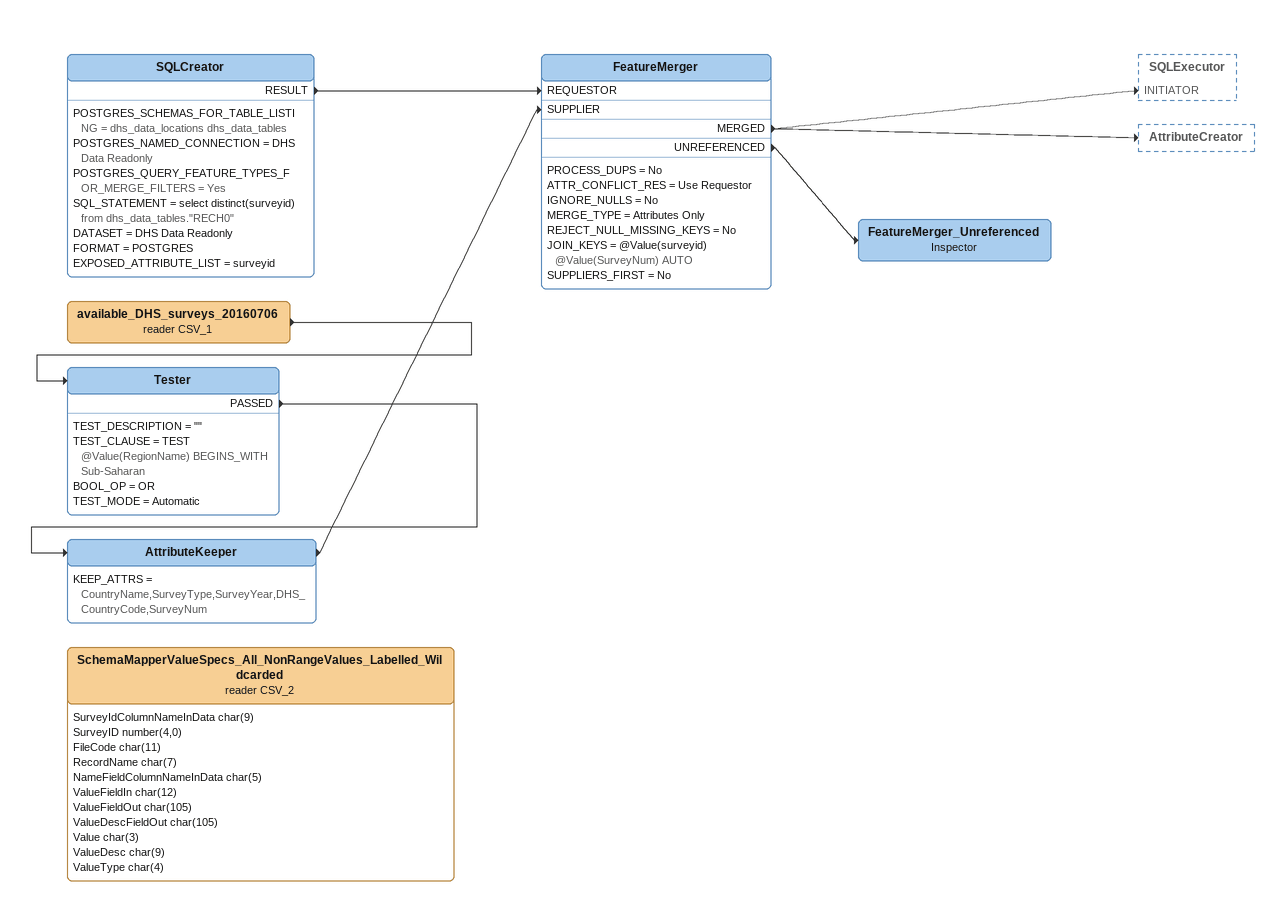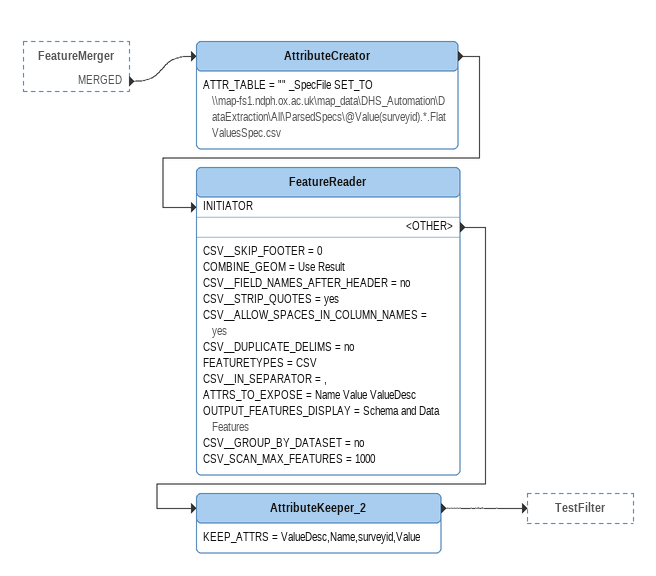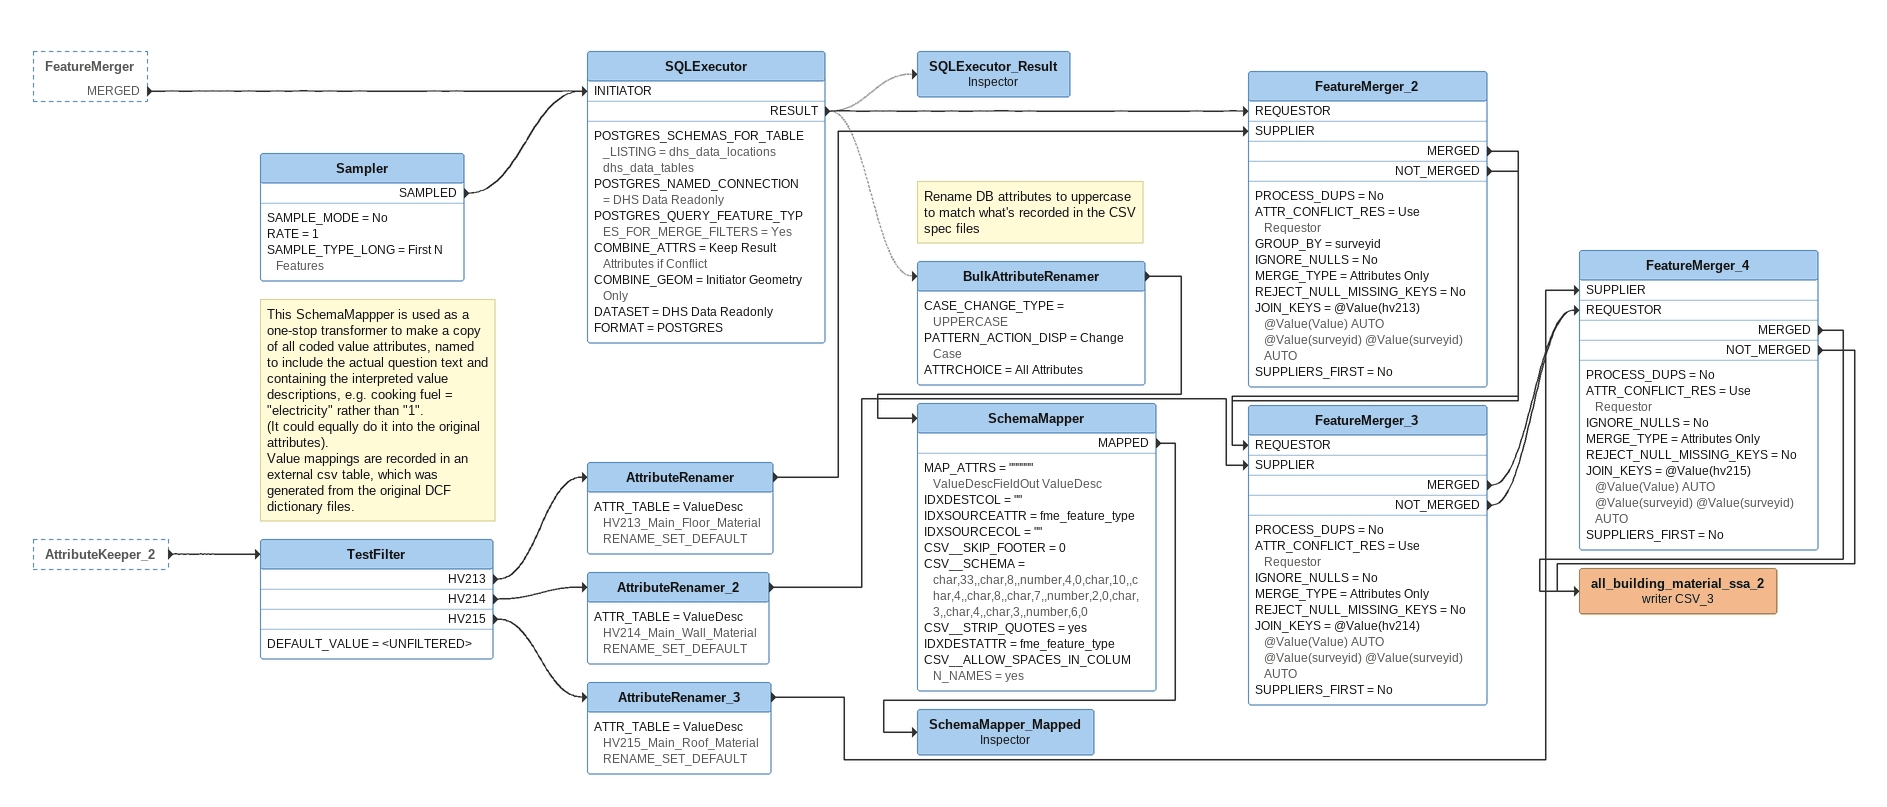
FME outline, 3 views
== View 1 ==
SchemaMapperValueSpecs_All_NonRangeValues_Labelled_Wildcarded (reader CSV_2)
    attributes: SurveyIdColumnNameInData char(9), SurveyID number(4,0), FileCode char(11), RecordName char(7), NameFieldColumnNameInData char(5), ValueFieldIn char(12), ValueFieldOut char(105), ValueDescFieldOut char(105), Value char(3), ValueDesc char(9), ValueType char(4)
SQLCreator
    POSTGRES_SCHEMAS_FOR_TABLE_LISTING = dhs_data_locations dhs_data_tables
    POSTGRES_NAMED_CONNECTION = DHS Data Readonly
    POSTGRES_QUERY_FEATURE_TYPES_FOR_MERGE_FILTERS = Yes
    SQL_STATEMENT = select distinct(surveyid) from dhs_data_tables."RECH0"
    DATASET = DHS Data Readonly
    FORMAT = POSTGRES
    EXPOSED_ATTRIBUTE_LIST = surveyid
    RESULT -> FeatureMerger [REQUESTOR]
available_DHS_surveys_20160706 (reader CSV_1)
    -> Tester
Tester
    TEST_DESCRIPTION = ""
    TEST_CLAUSE = TEST @Value(RegionName) BEGINS_WITH Sub-Saharan
    BOOL_OP = OR
    TEST_MODE = Automatic
    PASSED -> AttributeKeeper
AttributeKeeper
    KEEP_ATTRS = CountryName,SurveyType,SurveyYear,DHS_CountryCode,SurveyNum
    -> FeatureMerger [SUPPLIER]
FeatureMerger
    PROCESS_DUPS = No
    ATTR_CONFLICT_RES = Use Requestor
    IGNORE_NULLS = No
    MERGE_TYPE = Attributes Only
    REJECT_NULL_MISSING_KEYS = No
    JOIN_KEYS = @Value(surveyid) @Value(SurveyNum) AUTO
    SUPPLIERS_FIRST = No
    MERGED -> SQLExecutor [INITIATOR]
    MERGED -> AttributeCreator
    UNREFERENCED -> FeatureMerger_Unreferenced
FeatureMerger_Unreferenced: Inspector

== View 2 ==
FeatureMerger [outside]
    MERGED -> AttributeCreator
AttributeCreator
    ATTR_TABLE = "" _SpecFile SET_TO \\map-fs1.ndph.ox.ac.uk\map_data\DHS_Automation\DataExtraction\All\ParsedSpecs\@Value(surveyid).*.FlatValuesSpec.csv
    -> FeatureReader [INITIATOR]
FeatureReader
    CSV__SKIP_FOOTER = 0
    COMBINE_GEOM = Use Result
    CSV__FIELD_NAMES_AFTER_HEADER = no
    CSV__STRIP_QUOTES = yes
    CSV__ALLOW_SPACES_IN_COLUMN_NAMES = yes
    CSV__DUPLICATE_DELIMS = no
    FEATURETYPES = CSV
    CSV__IN_SEPARATOR = ,
    ATTRS_TO_EXPOSE = Name Value ValueDesc
    OUTPUT_FEATURES_DISPLAY = Schema and Data Features
    CSV__GROUP_BY_DATASET = no
    CSV_SCAN_MAX_FEATURES = 1000
    <OTHER> -> AttributeKeeper_2
AttributeKeeper_2
    KEEP_ATTRS = ValueDesc,Name,surveyid,Value
    -> TestFilter

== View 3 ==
FeatureMerger [outside]
    MERGED -> SQLExecutor [INITIATOR]
AttributeKeeper_2 [outside]
    -> TestFilter
TestFilter
    DEFAULT_VALUE = <UNFILTERED>
    HV213 -> AttributeRenamer
    HV214 -> AttributeRenamer_2
    HV215 -> AttributeRenamer_3
AttributeRenamer
    ATTR_TABLE = ValueDesc HV213_Main_Floor_Material RENAME_SET_DEFAULT
    -> FeatureMerger_2 [SUPPLIER]
AttributeRenamer_2
    ATTR_TABLE = ValueDesc HV214_Main_Wall_Material RENAME_SET_DEFAULT
    -> FeatureMerger_3 [SUPPLIER]
AttributeRenamer_3
    ATTR_TABLE = ValueDesc HV215_Main_Roof_Material RENAME_SET_DEFAULT
    -> FeatureMerger_4 [SUPPLIER]
Sampler
    SAMPLE_MODE = No
    RATE = 1
    SAMPLE_TYPE_LONG = First N Features
    SAMPLED -> SQLExecutor [INITIATOR]
SQLExecutor
    POSTGRES_SCHEMAS_FOR_TABLE_LISTING = dhs_data_locations dhs_data_tables
    POSTGRES_NAMED_CONNECTION = DHS Data Readonly
    POSTGRES_QUERY_FEATURE_TYPES_FOR_MERGE_FILTERS = Yes
    COMBINE_ATTRS = Keep Result Attributes if Conflict
    COMBINE_GEOM = Initiator Geometry Only
    DATASET = DHS Data Readonly
    FORMAT = POSTGRES
    RESULT -> SQLExecutor_Result [off]
    RESULT -> BulkAttributeRenamer [off]
    RESULT -> FeatureMerger_2 [REQUESTOR]
SQLExecutor_Result: Inspector
FeatureMerger_2
    PROCESS_DUPS = No
    ATTR_CONFLICT_RES = Use Requestor
    GROUP_BY = surveyid
    IGNORE_NULLS = No
    MERGE_TYPE = Attributes Only
    REJECT_NULL_MISSING_KEYS = No
    JOIN_KEYS = @Value(hv213) @Value(Value) AUTO @Value(surveyid) @Value(surveyid) AUTO
    SUPPLIERS_FIRST = No
    MERGED -> FeatureMerger_3 [REQUESTOR]
    NOT_MERGED -> FeatureMerger_3 [REQUESTOR]
FeatureMerger_3
    PROCESS_DUPS = No
    ATTR_CONFLICT_RES = Use Requestor
    IGNORE_NULLS = No
    MERGE_TYPE = Attributes Only
    REJECT_NULL_MISSING_KEYS = No
    JOIN_KEYS = @Value(hv214) @Value(Value) AUTO @Value(surveyid) @Value(surveyid) AUTO
    SUPPLIERS_FIRST = No
    MERGED -> FeatureMerger_4 [REQUESTOR]
    NOT_MERGED -> FeatureMerger_4 [REQUESTOR]
FeatureMerger_4
    PROCESS_DUPS = No
    ATTR_CONFLICT_RES = Use Requestor
    IGNORE_NULLS = No
    MERGE_TYPE = Attributes Only
    REJECT_NULL_MISSING_KEYS = No
    JOIN_KEYS = @Value(hv215) @Value(Value) AUTO @Value(surveyid) @Value(surveyid) AUTO
    SUPPLIERS_FIRST = No
    MERGED -> all_building_material_ssa_2 (writer CSV_3)
    NOT_MERGED -> all_building_material_ssa_2 (writer CSV_3)
all_building_material_ssa_2 (writer CSV_3)
Note: Rename DB attributes to uppercase to match what's recorded in the CSV spec files
BulkAttributeRenamer
    CASE_CHANGE_TYPE = UPPERCASE
    PATTERN_ACTION_DISP = Change Case
    ATTRCHOICE = All Attributes
    -> SchemaMapper
Note: This SchemaMappper is used as a one-stop transformer to make a copy of all coded value attributes, named to include the actual question text and containing the interpreted value descriptions, e.g. cooking fuel = "electricity" rather than "1". / (It could equally do it into the original attributes). / Value mappings are recorded in an external csv table, which was generated from the original DCF dictionary files.
SchemaMapper
    MAP_ATTRS = """""" ValueDescFieldOut ValueDesc
    IDXDESTCOL = ""
    IDXSOURCEATTR = fme_feature_type
    IDXSOURCECOL = ""
    CSV__SKIP_FOOTER = 0
    CSV__SCHEMA = char,33,,char,8,,number,4,0,char,10,,char,4,,char,8,,char,7,,number,2,0,char,3,,char,4,,char,3,,number,6,0
    CSV__STRIP_QUOTES = yes
    IDXDESTATTR = fme_feature_type
    CSV__ALLOW_SPACES_IN_COLUMN_NAMES = yes
    MAPPED -> SchemaMapper_Mapped
SchemaMapper_Mapped: Inspector
